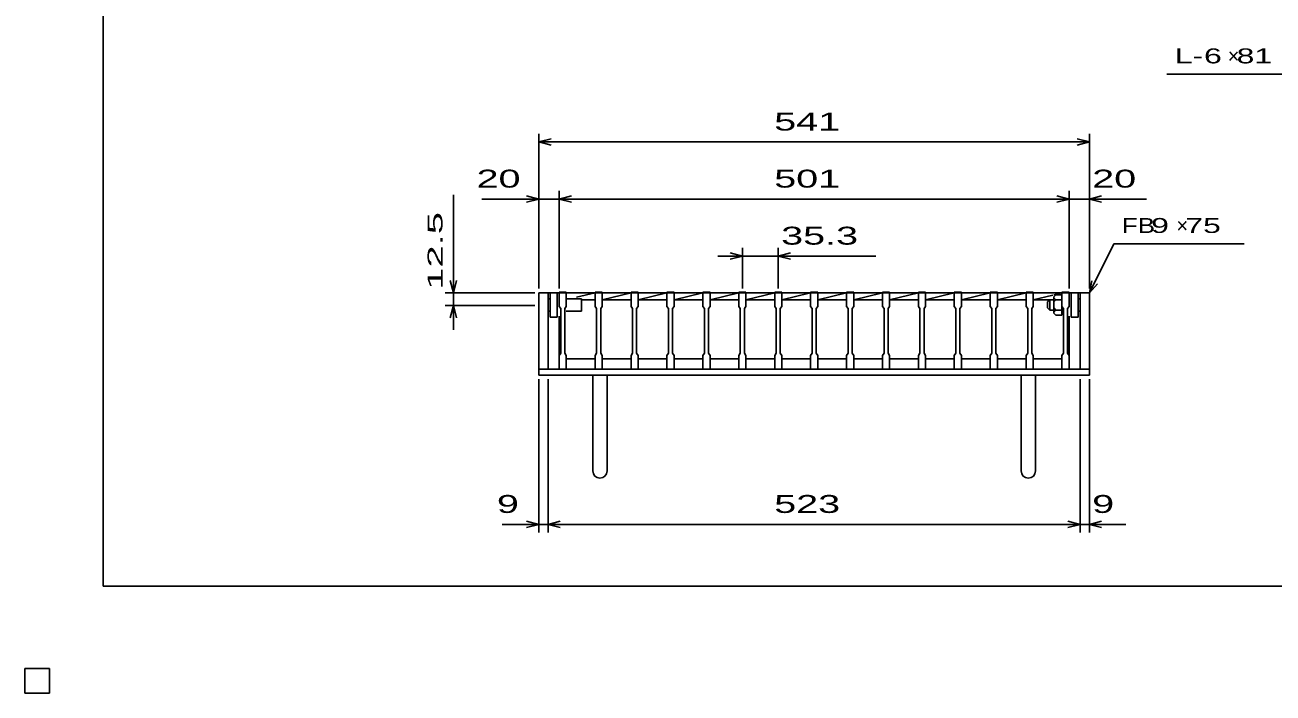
# Model space of a CAD drawing. Units: millimetres, scale not verified. Extents: x -1456 to 1389, y -1026 to 839.
# Drawn here: x -1456 to -229, y -1026 to -370 of the extents above; entities that cross this region are included whole.
import ezdxf
from ezdxf.enums import TextEntityAlignment as Align

# ---------------------------------------------------------------- set-up
doc = ezdxf.new("R2010")
doc.units = ezdxf.units.MM
doc.header["$LTSCALE"] = 8
for name, color, linetype, lineweight in [('0_2', 150, 'Continuous', 25), ('16', 3, 'Continuous', 25), ('19', 6, 'Continuous', 25), ('22', 4, 'Continuous', 25)]:
    doc.layers.add(name, color=color, linetype=linetype, lineweight=lineweight)
doc.styles.add('ベクトル', font='')
doc.styles.get('ベクトル').set_extended_font_data('ベクトル')

msp = doc.modelspace()

# ---------------------------------------------------------------- linework, layer by layer
at = {"layer": '0_2'}
for p, q in [((-1379.2, -921.2), (-1379.2, 838.8)), ((1388.8, -921.2), (-1379.2, -921.2))]:
    msp.add_line(p, q, dxfattribs=at)
at = {"layer": '16'}
for p, q in [((-931, -633), (-931, -632.3)), ((-931, -632.3), (-924, -632.3)), ((-931, -633), (-931, -646.5)), ((-924, -633), (-931, -633)), ((-931, -633), (-931, -644)), ((-924, -632.3), (-924, -633)), ((-924, -646.5), (-924, -633)), ((-924, -633), (-895.7, -633)), ((-914, -637.527), (-895.7, -633)), ((-895.7, -633), (-895.7, -632.3)), ((-895.7, -632.3), (-888.7, -632.3)), ((-895.7, -633), (-895.7, -646.5)), ((-888.7, -633), (-895.7, -633)), ((-888.7, -632.3), (-888.7, -633)), ((-888.7, -646.5), (-888.7, -633)), ((-888.7, -633), (-860.4, -633)), ((-888.7, -640), (-860.4, -633)), ((-860.4, -633), (-860.4, -632.3)), ((-860.4, -632.3), (-853.4, -632.3)), ((-860.4, -633), (-860.4, -646.5)), ((-853.4, -633), (-860.4, -633)), ((-853.4, -632.3), (-853.4, -633)), ((-853.4, -646.5), (-853.4, -633)), ((-853.4, -633), (-825.1, -633)), ((-853.4, -640), (-825.1, -633)), ((-825.1, -633), (-825.1, -632.3)), ((-825.1, -632.3), (-818.1, -632.3)), ((-825.1, -633), (-825.1, -646.5)), ((-818.1, -633), (-825.1, -633)), ((-818.1, -632.3), (-818.1, -633)), ((-818.1, -646.5), (-818.1, -633)), ((-818.1, -633), (-789.8, -633)), ((-818.1, -640), (-789.8, -633)), ((-789.8, -633), (-789.8, -632.3)), ((-789.8, -632.3), (-782.8, -632.3)), ((-789.8, -633), (-789.8, -646.5)), ((-782.8, -633), (-789.8, -633)), ((-782.8, -632.3), (-782.8, -633)), ((-782.8, -646.5), (-782.8, -633)), ((-782.8, -633), (-754.5, -633)), ((-782.8, -640), (-754.5, -633)), ((-754.5, -633), (-754.5, -632.3)), ((-754.5, -632.3), (-747.5, -632.3)), ((-754.5, -633), (-754.5, -646.5)), ((-747.5, -633), (-754.5, -633)), ((-747.5, -632.3), (-747.5, -633)), ((-747.5, -646.5), (-747.5, -633)), ((-747.5, -633), (-719.2, -633)), ((-747.5, -640), (-719.2, -633)), ((-719.2, -633), (-719.2, -632.3)), ((-719.2, -632.3), (-712.2, -632.3)), ((-719.2, -633), (-719.2, -646.5)), ((-712.2, -633), (-719.2, -633)), ((-712.2, -632.3), (-712.2, -633)), ((-712.2, -646.5), (-712.2, -633)), ((-712.2, -633), (-683.9, -633)), ((-712.2, -640), (-683.9, -633)), ((-683.9, -633), (-683.9, -632.3)), ((-683.9, -632.3), (-676.9, -632.3)), ((-683.9, -633), (-683.9, -646.5)), ((-676.9, -633), (-683.9, -633)), ((-676.9, -632.3), (-676.9, -633)), ((-676.9, -646.5), (-676.9, -633)), ((-676.9, -633), (-648.6, -633)), ((-676.9, -640), (-648.6, -633)), ((-648.6, -633), (-648.6, -632.3)), ((-648.6, -632.3), (-641.6, -632.3)), ((-648.6, -633), (-648.6, -646.5)), ((-641.6, -633), (-648.6, -633)), ((-641.6, -632.3), (-641.6, -633)), ((-641.6, -646.5), (-641.6, -633)), ((-641.6, -633), (-613.3, -633)), ((-641.6, -640), (-613.3, -633)), ((-613.3, -633), (-613.3, -632.3)), ((-613.3, -632.3), (-606.3, -632.3)), ((-613.3, -633), (-613.3, -646.5)), ((-606.3, -633), (-613.3, -633)), ((-606.3, -632.3), (-606.3, -633)), ((-606.3, -646.5), (-606.3, -633)), ((-606.3, -633), (-578, -633)), ((-606.3, -640), (-578, -633)), ((-578, -633), (-578, -632.3)), ((-578, -632.3), (-571, -632.3)), ((-578, -633), (-578, -646.5)), ((-571, -633), (-578, -633)), ((-571, -632.3), (-571, -633)), ((-571, -646.5), (-571, -633)), ((-571, -633), (-542.7, -633)), ((-571, -640), (-542.7, -633)), ((-542.7, -633), (-542.7, -632.3)), ((-542.7, -632.3), (-535.7, -632.3)), ((-542.7, -633), (-542.7, -646.5)), ((-535.7, -633), (-542.7, -633)), ((-535.7, -632.3), (-535.7, -633)), ((-535.7, -646.5), (-535.7, -633)), ((-535.7, -633), (-507.4, -633)), ((-535.7, -640), (-507.4, -633)), ((-507.4, -633), (-507.4, -632.3)), ((-507.4, -632.3), (-500.4, -632.3)), ((-507.4, -633), (-507.4, -646.5)), ((-500.4, -633), (-507.4, -633)), ((-500.4, -632.3), (-500.4, -633)), ((-500.4, -646.5), (-500.4, -633)), ((-500.4, -633), (-472.1, -633)), ((-500.4, -640), (-472.1, -633)), ((-472.1, -633), (-472.1, -632.3)), ((-472.1, -632.3), (-465.1, -632.3)), ((-472.1, -633), (-472.1, -646.5)), ((-465.1, -633), (-472.1, -633)), ((-465.1, -632.3), (-465.1, -633)), ((-465.1, -646.5), (-465.1, -633)), ((-465.1, -633), (-437, -633)), ((-465.1, -640), (-446, -635.276)), ((-444.886, -635), (-437, -633.049)), ((-437, -633), (-437, -632.3)), ((-437, -632.3), (-430, -632.3)), ((-437, -633), (-437, -646.5)), ((-430, -633), (-437, -633)), ((-430, -632.3), (-430, -633)), ((-430, -646.5), (-430, -633)), ((-430, -644), (-430, -633)), ((-931, -646.5), (-929.5, -648.5)), ((-929.5, -648.5), (-929.5, -692.5)), ((-925.5, -648.5), (-924, -646.5)), ((-925.5, -692.5), (-925.5, -648.5)), ((-909, -640), (-895.7, -640)), ((-895.7, -646.5), (-894.2, -648.5)), ((-894.2, -648.5), (-894.2, -692.5)), ((-890.2, -648.5), (-888.7, -646.5)), ((-890.2, -692.5), (-890.2, -648.5)), ((-888.7, -640), (-860.4, -640)), ((-860.4, -646.5), (-858.9, -648.5)), ((-858.9, -648.5), (-858.9, -692.5)), ((-854.9, -648.5), (-853.4, -646.5)), ((-854.9, -692.5), (-854.9, -648.5)), ((-853.4, -640), (-825.1, -640)), ((-825.1, -646.5), (-823.6, -648.5)), ((-823.6, -648.5), (-823.6, -692.5)), ((-819.6, -648.5), (-818.1, -646.5)), ((-819.6, -692.5), (-819.6, -648.5)), ((-818.1, -640), (-789.8, -640)), ((-789.8, -646.5), (-788.3, -648.5)), ((-788.3, -648.5), (-788.3, -692.5)), ((-784.3, -648.5), (-782.8, -646.5)), ((-784.3, -692.5), (-784.3, -648.5)), ((-782.8, -640), (-754.5, -640)), ((-754.5, -646.5), (-753, -648.5)), ((-753, -648.5), (-753, -692.5)), ((-749, -648.5), (-747.5, -646.5)), ((-749, -692.5), (-749, -648.5)), ((-747.5, -640), (-719.2, -640)), ((-719.2, -646.5), (-717.7, -648.5)), ((-717.7, -648.5), (-717.7, -692.5)), ((-713.7, -648.5), (-712.2, -646.5)), ((-713.7, -692.5), (-713.7, -648.5)), ((-712.2, -640), (-683.9, -640)), ((-683.9, -646.5), (-682.4, -648.5)), ((-682.4, -648.5), (-682.4, -692.5)), ((-678.4, -648.5), (-676.9, -646.5)), ((-678.4, -692.5), (-678.4, -648.5)), ((-676.9, -640), (-648.6, -640)), ((-648.6, -646.5), (-647.1, -648.5)), ((-647.1, -648.5), (-647.1, -692.5)), ((-643.1, -648.5), (-641.6, -646.5)), ((-643.1, -692.5), (-643.1, -648.5)), ((-641.6, -640), (-613.3, -640)), ((-613.3, -646.5), (-611.8, -648.5)), ((-611.8, -648.5), (-611.8, -692.5)), ((-607.8, -648.5), (-606.3, -646.5)), ((-607.8, -692.5), (-607.8, -648.5)), ((-606.3, -640), (-578, -640)), ((-578, -646.5), (-576.5, -648.5)), ((-576.5, -648.5), (-576.5, -692.5)), ((-572.5, -648.5), (-571, -646.5)), ((-572.5, -692.5), (-572.5, -648.5)), ((-571, -640), (-542.7, -640)), ((-542.7, -646.5), (-541.2, -648.5)), ((-541.2, -648.5), (-541.2, -692.5)), ((-537.2, -648.5), (-535.7, -646.5)), ((-537.2, -692.5), (-537.2, -648.5)), ((-535.7, -640), (-507.4, -640)), ((-507.4, -646.5), (-505.9, -648.5)), ((-505.9, -648.5), (-505.9, -692.5)), ((-501.9, -648.5), (-500.4, -646.5)), ((-501.9, -692.5), (-501.9, -648.5)), ((-500.4, -640), (-472.1, -640)), ((-472.1, -646.5), (-470.6, -648.5)), ((-470.6, -648.5), (-470.6, -692.5)), ((-466.6, -648.5), (-465.1, -646.5)), ((-466.6, -692.5), (-466.6, -648.5)), ((-465.1, -640), (-446, -640)), ((-437, -646.5), (-435.5, -648.5)), ((-435.5, -648.5), (-435.5, -692.5)), ((-431.5, -648.5), (-430, -646.5)), ((-431.5, -692.5), (-431.5, -648.5)), ((-931, -656), (-931, -698)), ((-430, -698), (-430, -656)), ((-929.5, -692.5), (-931, -694.5)), ((-931, -694.5), (-931, -708)), ((-924, -694.5), (-925.5, -692.5)), ((-924, -708), (-924, -694.5)), ((-924, -698), (-895.7, -698)), ((-894.2, -692.5), (-895.7, -694.5)), ((-895.7, -694.5), (-895.7, -708)), ((-888.7, -694.5), (-890.2, -692.5)), ((-888.7, -708), (-888.7, -694.5)), ((-888.7, -698), (-860.4, -698)), ((-858.9, -692.5), (-860.4, -694.5)), ((-860.4, -694.5), (-860.4, -708)), ((-853.4, -694.5), (-854.9, -692.5)), ((-853.4, -708), (-853.4, -694.5)), ((-853.4, -698), (-825.1, -698)), ((-823.6, -692.5), (-825.1, -694.5)), ((-825.1, -694.5), (-825.1, -708)), ((-818.1, -694.5), (-819.6, -692.5)), ((-818.1, -708), (-818.1, -694.5)), ((-818.1, -698), (-789.8, -698)), ((-788.3, -692.5), (-789.8, -694.5)), ((-789.8, -694.5), (-789.8, -708)), ((-782.8, -694.5), (-784.3, -692.5)), ((-782.8, -708), (-782.8, -694.5)), ((-782.8, -698), (-754.5, -698)), ((-753, -692.5), (-754.5, -694.5)), ((-754.5, -694.5), (-754.5, -708)), ((-747.5, -694.5), (-749, -692.5)), ((-747.5, -708), (-747.5, -694.5)), ((-747.5, -698), (-719.2, -698)), ((-717.7, -692.5), (-719.2, -694.5)), ((-719.2, -694.5), (-719.2, -708)), ((-712.2, -694.5), (-713.7, -692.5)), ((-712.2, -708), (-712.2, -694.5)), ((-712.2, -698), (-683.9, -698)), ((-682.4, -692.5), (-683.9, -694.5)), ((-683.9, -694.5), (-683.9, -708)), ((-676.9, -694.5), (-678.4, -692.5)), ((-676.9, -708), (-676.9, -694.5)), ((-676.9, -698), (-648.6, -698)), ((-647.1, -692.5), (-648.6, -694.5)), ((-648.6, -694.5), (-648.6, -708)), ((-641.6, -694.5), (-643.1, -692.5)), ((-641.6, -708), (-641.6, -694.5)), ((-641.6, -698), (-613.3, -698)), ((-611.8, -692.5), (-613.3, -694.5)), ((-613.3, -694.5), (-613.3, -708)), ((-606.3, -694.5), (-607.8, -692.5)), ((-606.3, -708), (-606.3, -694.5)), ((-606.3, -698), (-578, -698)), ((-576.5, -692.5), (-578, -694.5)), ((-578, -694.5), (-578, -708)), ((-571, -694.5), (-572.5, -692.5)), ((-571, -708), (-571, -694.5)), ((-571, -698), (-542.7, -698)), ((-541.2, -692.5), (-542.7, -694.5)), ((-542.7, -694.5), (-542.7, -708)), ((-535.7, -694.5), (-537.2, -692.5)), ((-535.7, -708), (-535.7, -694.5)), ((-535.7, -698), (-507.4, -698)), ((-505.9, -692.5), (-507.4, -694.5)), ((-507.4, -694.5), (-507.4, -708)), ((-500.4, -694.5), (-501.9, -692.5)), ((-500.4, -708), (-500.4, -694.5)), ((-500.4, -698), (-472.1, -698)), ((-470.6, -692.5), (-472.1, -694.5)), ((-472.1, -694.5), (-472.1, -708)), ((-465.1, -694.5), (-466.6, -692.5)), ((-465.1, -708), (-465.1, -694.5)), ((-465.1, -698), (-437, -698)), ((-435.5, -692.5), (-437, -694.5)), ((-437, -694.5), (-437, -708)), ((-430, -694.5), (-431.5, -692.5)), ((-430, -708), (-430, -694.5)), ((-931, -708), (-924, -708)), ((-895.7, -708), (-888.7, -708)), ((-860.4, -708), (-853.4, -708)), ((-825.1, -708), (-818.1, -708)), ((-789.8, -708), (-782.8, -708)), ((-754.5, -708), (-747.5, -708)), ((-719.2, -708), (-712.2, -708)), ((-683.9, -708), (-676.9, -708)), ((-648.6, -708), (-641.6, -708)), ((-613.3, -708), (-606.3, -708)), ((-578, -708), (-571, -708)), ((-542.7, -708), (-535.7, -708)), ((-507.4, -708), (-500.4, -708)), ((-472.1, -708), (-465.1, -708)), ((-437, -708), (-430, -708)), ((-1432, -1002), (-1456, -1002)), ((-1456, -1002), (-1456, -1026)), ((-1432, -1002), (-1456, -1002)), ((-1456, -1002), (-1456, -1026)), ((-1432, -1002), (-1456, -1002)), ((-1456, -1002), (-1456, -1026)), ((-1432, -1002), (-1456, -1002)), ((-1456, -1002), (-1456, -1026)), ((-1432, -1002), (-1456, -1002)), ((-1456, -1002), (-1456, -1026)), ((-1432, -1026), (-1432, -1002)), ((-1432, -1026), (-1432, -1002)), ((-1432, -1026), (-1432, -1002)), ((-1432, -1026), (-1432, -1002)), ((-1432, -1026), (-1432, -1002)), ((-1456, -1026), (-1432, -1026)), ((-1456, -1026), (-1432, -1026)), ((-1456, -1026), (-1432, -1026)), ((-1456, -1026), (-1432, -1026)), ((-1456, -1026), (-1432, -1026))]:
    msp.add_line(p, q, dxfattribs=at)
at = {"layer": '19'}
for p, q in [((-931, -633), (-951, -633)), ((-951, -633), (-951, -714)), ((-942, -708), (-942, -633)), ((-940, -633), (-933, -633)), ((-940, -657), (-940, -633)), ((-933, -657), (-933, -633)), ((-445, -637), (-443, -635)), ((-445, -653), (-445, -637)), ((-443, -635), (-437, -635)), ((-437, -655), (-437, -635)), ((-410, -633), (-430, -633)), ((-428, -633), (-421, -633)), ((-428, -657), (-428, -633)), ((-421, -657), (-421, -633)), ((-419, -633), (-419, -708)), ((-410, -714), (-410, -633)), ((-942, -639), (-940, -639)), ((-924, -639), (-909, -639)), ((-909, -651), (-909, -639)), ((-451, -642), (-449, -640)), ((-451, -648), (-451, -642)), ((-451, -648), (-449, -650)), ((-449, -640), (-445, -640)), ((-449, -650), (-449, -640)), ((-449, -650), (-445, -650)), ((-445, -638), (-443, -640)), ((-445, -642), (-443, -640)), ((-445, -648), (-443, -650)), ((-445, -652), (-443, -650)), ((-443, -640), (-437, -640)), ((-443, -650), (-437, -650)), ((-421, -639), (-419, -639)), ((-942, -651), (-940, -651)), ((-940, -657), (-933, -657)), ((-924, -651), (-909, -651)), ((-445, -653), (-443, -655)), ((-443, -655), (-437, -655)), ((-428, -657), (-421, -657)), ((-421, -651), (-419, -651)), ((-942, -708), (-951, -708)), ((-419, -708), (-942, -708)), ((-419, -708), (-410, -708)), ((-951, -714), (-410, -714)), ((-898, -808), (-898, -714)), ((-884, -808), (-884, -714)), ((-477, -808), (-477, -714)), ((-463, -808), (-463, -714))]:
    msp.add_line(p, q, dxfattribs=at)
for centre in [(-891, -808), (-470, -808)]:
    msp.add_arc(centre, 7, 180, 0, dxfattribs=at)
at = {"layer": '22'}
for p, q in [((-334, -418.5), (-174, -418.5)), ((-951, -629), (-951, -477)), ((-410, -629), (-410, -477)), ((-951, -485), (-939, -481.8)), ((-939, -488.2), (-951, -485)), ((-951, -485), (-410, -485)), ((-410, -485), (-422, -481.8)), ((-422, -488.2), (-410, -485)), ((-1035, -633), (-1035, -537)), ((-951, -541), (-963, -537.8)), ((-951, -629), (-951, -533)), ((-931, -629), (-931, -533)), ((-931, -541), (-919, -537.8)), ((-430, -541), (-442, -537.8)), ((-430, -629), (-430, -533)), ((-410, -629), (-410, -533)), ((-410, -541), (-398, -537.8)), ((-1007, -541), (-951, -541)), ((-963, -544.2), (-951, -541)), ((-951, -541), (-931, -541)), ((-919, -544.2), (-931, -541)), ((-931, -541), (-430, -541)), ((-442, -544.2), (-430, -541)), ((-430, -541), (-410, -541)), ((-398, -544.2), (-410, -541)), ((-410, -541), (-354, -541)), ((-410, -633), (-386, -585)), ((-386, -585), (-258, -585)), ((-751, -597), (-775, -597)), ((-751, -597), (-763, -593.8)), ((-763, -600.2), (-751, -597)), ((-751, -629), (-751, -589)), ((-751, -597), (-715.7, -597)), ((-715.7, -589), (-715.7, -629)), ((-715.7, -597), (-703.7, -593.8)), ((-703.7, -600.2), (-715.7, -597)), ((-715.7, -597), (-619.7, -597)), ((-1035, -633), (-1038.2, -621)), ((-1035, -633), (-1031.8, -621)), ((-410, -633), (-407.6, -621.32)), ((-410, -633), (-402, -624.2)), ((-1043, -633), (-955, -633)), ((-1035, -645.5), (-1035, -633)), ((-1043, -645.5), (-955, -645.5)), ((-1038.2, -657.5), (-1035, -645.5)), ((-1031.8, -657.5), (-1035, -645.5)), ((-1035, -669.5), (-1035, -645.5)), ((-951, -868.4), (-951, -718)), ((-942, -868.4), (-942, -718)), ((-419, -868.4), (-419, -718)), ((-410, -868.4), (-410, -718)), ((-951, -860.4), (-963, -857.2)), ((-942, -860.4), (-930, -857.2)), ((-419, -860.4), (-431, -857.2)), ((-410, -860.4), (-398, -857.2)), ((-987, -860.4), (-951, -860.4)), ((-963, -863.6), (-951, -860.4)), ((-951, -860.4), (-942, -860.4)), ((-930, -863.6), (-942, -860.4)), ((-942, -860.4), (-419, -860.4)), ((-431, -863.6), (-419, -860.4)), ((-419, -860.4), (-410, -860.4)), ((-398, -863.6), (-410, -860.4)), ((-410, -860.4), (-374, -860.4))]:
    msp.add_line(p, q, dxfattribs=at)
at = {"layer": '22', "color": 2}
for p, q in [((-1432, -1002), (-1456, -1002)), ((-1456, -1002), (-1456, -1026)), ((-1432, -1002), (-1456, -1002)), ((-1456, -1002), (-1456, -1026)), ((-1432, -1002), (-1456, -1002)), ((-1456, -1002), (-1456, -1026)), ((-1432, -1026), (-1432, -1002)), ((-1432, -1026), (-1432, -1002)), ((-1432, -1026), (-1432, -1002)), ((-1456, -1026), (-1432, -1026)), ((-1456, -1026), (-1432, -1026)), ((-1456, -1026), (-1432, -1026))]:
    msp.add_line(p, q, dxfattribs=at)

# ---------------------------------------------------------------- texts
at = {"layer": '22', "color": 2, "style": 'ベクトル'}
for s, height, width, p in [('L-', 14.66, 1.6, (-326, -400.5)), (' 6 ', 14.66, 1.6, (-306, -400.5)), (' 81 ', 14.66, 1.6, (-274, -400.5)), (' 541 ', 17.6, 1.65, (-730.5, -465)), (' 20 ', 17.6, 1.65, (-1023, -521)), (' 501 ', 17.6, 1.65, (-730.5, -521)), (' 20 ', 17.6, 1.65, (-418, -521)), ('FB', 14.66, 1.3, (-378, -567)), (' 9 ', 14.66, 1.6, (-358, -567)), (' 75 ', 14.66, 1.6, (-324.4, -567)), (' 35.3 ', 17.6, 1.65, (-723.7, -577)), (' 9 ', 17.6, 1.65, (-1003, -840.4)), (' 523 ', 17.6, 1.65, (-730.5, -840.4)), (' 9 ', 17.6, 1.65, (-418, -840.4))]:
    msp.add_text(s, height=height, dxfattribs=dict(at, width=width)).set_placement(p, align=Align.MIDDLE_LEFT)
for p in [(-274, -400.5), (-324.4, -567)]:
    msp.add_text('×', height=14.66, dxfattribs=at).set_placement(p, align=Align.MIDDLE_LEFT)
at = {"layer": '22', "color": 2, "style": 'ベクトル', "width": 2}
msp.add_text(' 12.5 ', height=14.66, rotation=90, dxfattribs=at).set_placement((-1053, -641), align=Align.MIDDLE_LEFT)

doc.saveas('drawing.dxf')
